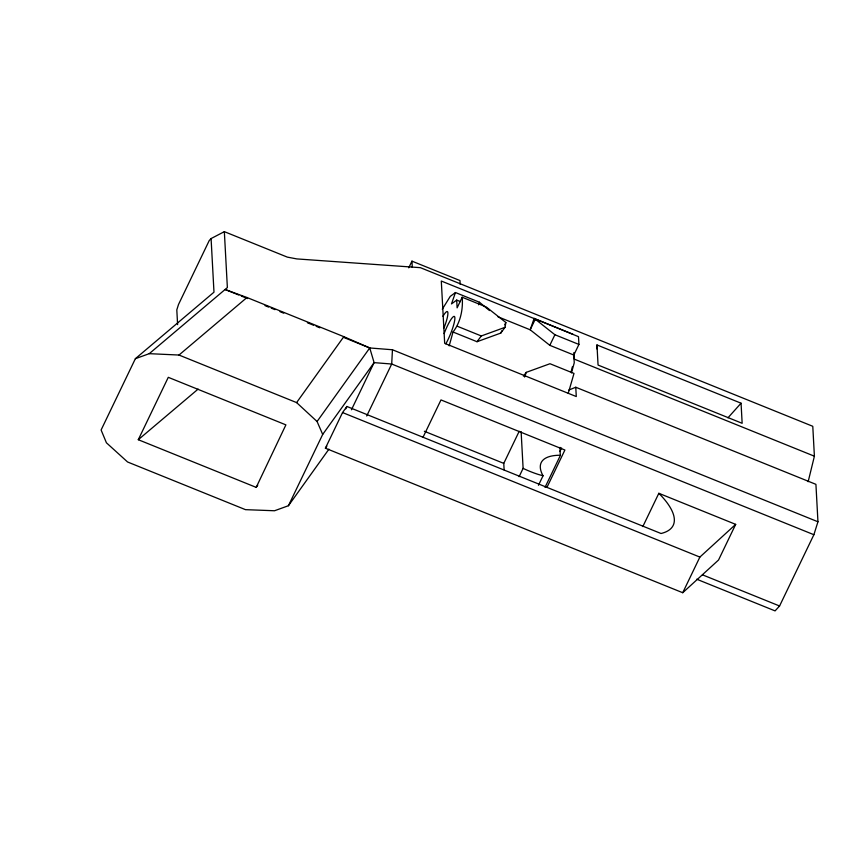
<?xml version="1.0" encoding="UTF-8"?>
<svg xmlns="http://www.w3.org/2000/svg" width="861" height="861" viewBox="0 0 861 861"><rect width="100%" height="100%" fill="white"/><g stroke="black" fill="none" stroke-linecap="round" stroke-linejoin="round"><path stroke-width="1.29" d="M596.856 348.888L596.964 344.949L741.063 403.206L742.15 423.3L598.061 365.053L596.964 344.949M343.561 337.372L369.746 347.962L392.455 349.76L391.701 364.02L366.721 415.992M449.184 345.885L453.015 332.012L477.026 341.72L500.758 333.089L505.03 327.331L505.859 322.498L486.217 306.968L462.206 297.249L457.116 307.851L456.696 300.08L460.431 301.598M571.123 371.866L572.371 366.764M808.156 481.719L814.398 456.201L812.784 426.303L420.383 267.663L296.808 258.913L287.316 257.116L224.344 231.652L211.085 238.562L209.212 240.596L178.496 304.514L176.806 309.863L177.603 324.619M453.015 332.012C460.484 322.509 463.207 309.228 462.206 297.249M571.467 372.888L574.244 362.804L573.824 355.033L578.926 344.443L578.495 336.673L534.143 318.409L530.182 329.795L549.813 345.326L573.824 355.033M696.721 579.216L775.072 610.89L779.571 605.993L813.882 534.713L817.95 521.777L815.927 484.345L575.772 387.246L568.777 390.065M489.478 310.541L479.469 302.254L455.458 292.536L451.487 303.922L456.696 300.08M478.587 304.783L479.469 302.254M524.607 377.043L526.243 372.361L549.985 363.729L573.996 373.437L568.249 393.348M444.115 333.573L445.847 329.311A17.618 3.046 -68 0 1 454.888 318.236A17.618 3.046 -68 0 1 445.826 343.808M256.201 487.38L285.895 424.871L168.282 377.322L138.287 439.713L256.201 487.38L257.751 485.217M211.085 238.562L213.98 292.18L135.371 358.693L101.103 429.994L106.42 442.791L127.579 461.991L245.493 509.658L274.53 510.756L288.424 505.73L328.934 449.162M288.424 505.73L322.692 434.428L374.104 362.632L369.746 347.962L343.819 336.662L246.978 297.508L225.108 289.49L238.831 295.032M408.749 267.825L411.967 261.141L459.989 280.557L460.194 284.324M325.393 448.204L342.538 412.559L346.908 406.467L661.022 533.497A95.56 32.61 25.7 0 0 658.837 493.299L735.681 524.371L718.537 560.016L682.73 592.723L325.393 448.204L326.857 446.17M345.767 408.835L346.908 406.467M351.449 409.771L374.104 362.632L391.701 364.02L813.882 534.713M422.999 437.334L440.983 399.924L564.902 450.023L546.918 487.434M500.758 333.089L501.898 330.732M504.718 324.845L505.859 322.498M536.145 320.077L534.143 318.409L535.273 319.194L530.182 329.795L497.798 316.697M549.813 345.326L554.904 334.735L535.273 319.194M504.126 469.923L503.771 463.379L519.194 431.286M519.118 476.671L523.111 468.352L521.12 431.652M538.459 485.303L543.033 475.789A75.219 25.669 25.7 0 1 560.253 455.254L560.027 447.386M559.876 451.53L561.598 447.946M545.035 487.348L560.457 455.254M642.833 526.566L658.837 493.299M682.73 592.723L699.875 557.078L735.681 524.371M442.285 309.25L450.249 296.378L455.458 292.536M135.371 358.693L149.265 353.667L178.991 355.044L296.604 402.593L343.819 336.662M322.692 434.428L317.074 421.513L369.746 347.962M477.026 341.72L481.299 335.962L505.03 327.331M523.402 376.203L526.243 372.361M727.954 417.822L741.063 403.206M149.265 353.667L227.369 287.574L224.344 231.652M178.991 355.044L246.978 297.508M138.287 439.713L198.116 389.097M543.033 475.789L538.308 474.433A42.641 14.551 25.7 0 1 523.596 468.599L523.111 468.352M572.899 334.24L441.295 281.03L444.674 343.345L576.278 396.544L575.772 387.246M554.904 334.735L578.926 344.443M814.398 456.201L574.244 359.112L573.889 352.569M457.288 326.254L481.299 335.962M392.455 349.76L817.95 521.777M241.317 296.044L247.559 298.563M265.016 305.623L268.75 307.129M271.247 308.141L274.982 309.648M279.976 311.671L283.71 313.178M307.409 322.757L313.641 325.275M316.138 326.287L319.872 327.804M424.365 431.275L503.771 463.379M342.538 412.559L699.875 557.078M702.468 574.825L779.571 605.993M296.604 402.593L317.074 421.513M411.967 261.141L412.301 267.416M442.952 316.288A17.618 3.046 -68 0 1 447.892 312.823A17.618 3.046 -68 0 1 443.975 327.998"/></g></svg>
